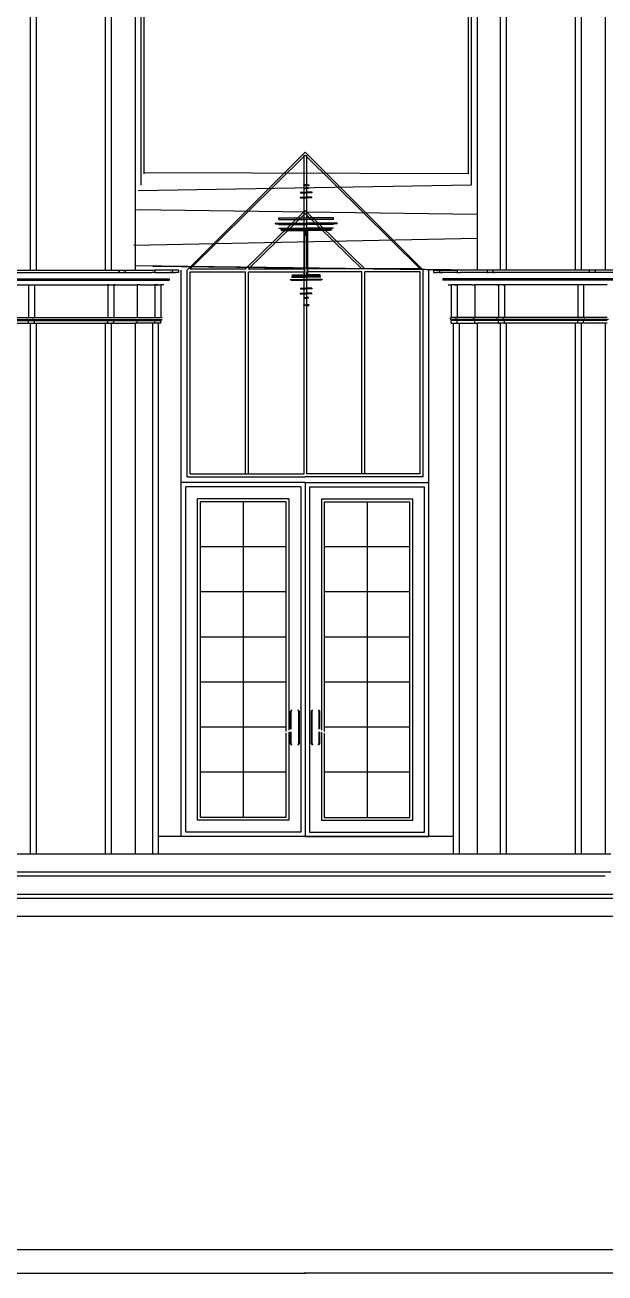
# Model space of a CAD drawing. Header units: metres. Extents: x 0 to 1539, y 0 to 641.
# Drawn here: x 674.7 to 871.4, y 0 to 423.1 of the extents above; entities that cross this region are included whole.
import ezdxf

# ---------------------------------------------------------------- set-up
doc = ezdxf.new("R2010")
doc.units = ezdxf.units.M

msp = doc.modelspace()

# ---------------------------------------------------------------- linework, layer by layer
at = {"layer": 'EL-Door'}
for p, q in [((769.19, 379), (769.19, 340.5)), ((770.19, 379), (770.19, 340.5)), ((730.69, 340.5), (749.45, 340.5)), ((730.69, 339.5), (749.44, 339.5)), ((750.44, 339.5), (769.19, 339.5)), ((750.45, 340.5), (769.19, 340.5)), ((769.19, 339.5), (769.19, 271)), ((788.93, 340.5), (770.19, 340.5)), ((788.94, 339.5), (770.19, 339.5)), ((770.19, 339.5), (770.19, 271)), ((808.69, 340.5), (789.93, 340.5)), ((808.69, 339.5), (789.94, 339.5)), ((730.69, 271), (769.19, 271)), ((808.69, 271), (770.19, 271)), ((729.69, 270), (769.69, 270)), ((809.69, 270), (769.69, 270)), ((763.19, 246.21), (734.19, 246.21)), ((805.19, 246.21), (776.19, 246.21)), ((763.19, 230.93), (734.19, 230.93)), ((805.19, 230.93), (776.19, 230.93)), ((763.19, 215.64), (734.19, 215.64)), ((805.19, 215.64), (776.19, 215.64)), ((763.19, 200.36), (734.19, 200.36)), ((805.19, 200.36), (776.19, 200.36)), ((763.19, 185.07), (734.19, 185.07)), ((805.19, 185.07), (776.19, 185.07)), ((763.19, 169.79), (734.19, 169.79)), ((805.19, 169.79), (776.19, 169.79))]:
    msp.add_line(p, q, dxfattribs=at)
for points in [[(729.69, 270), (729.69, 340), (769.69, 380)], [(730.69, 340.5), (769.69, 379)], [(809.69, 270), (809.69, 340), (769.69, 380)], [(808.69, 340.5), (769.69, 379)], [(749.45, 340.5), (769.69, 360.25)], [(789.93, 340.5), (769.69, 360.25)], [(750.45, 340.5), (769.69, 359.25)], [(788.93, 340.5), (769.69, 359.25)], [(730.69, 271), (730.69, 339.5)], [(749.44, 271), (749.44, 339.5)], [(750.44, 271), (750.44, 339.5)], [(788.94, 271), (788.94, 339.5)], [(789.94, 271), (789.94, 339.5)], [(808.69, 271), (808.69, 339.5)], [(768.19, 266.5), (729.19, 266.5)], [(768.19, 266.5), (768.19, 149.5), (729.19, 149.5), (729.19, 266.5)], [(764.19, 183.32), (764.19, 153.5), (733.19, 153.5), (733.19, 262.5)], [(764.19, 262.5), (733.19, 262.5)], [(764.19, 262.5), (764.19, 184.08)], [(771.19, 266.5), (771.19, 149.5), (810.19, 149.5), (810.19, 266.5)], [(771.19, 266.5), (810.19, 266.5)], [(775.19, 183.32), (775.19, 153.5), (806.19, 153.5), (806.19, 262.5)], [(775.19, 262.5), (775.19, 184.08)], [(775.19, 262.5), (806.19, 262.5)], [(763.19, 261.5), (734.19, 261.5)], [(763.19, 183), (763.19, 154.5), (734.19, 154.5), (734.19, 261.5)], [(748.69, 261.5), (748.69, 154.5)], [(763.19, 261.5), (763.19, 183.58)], [(776.19, 183), (776.19, 154.5), (805.19, 154.5), (805.19, 261.5)], [(776.19, 261.5), (776.19, 183.58)], [(776.19, 261.5), (805.19, 261.5)], [(790.69, 261.5), (790.69, 154.5)]]:
    msp.add_lwpolyline(points, dxfattribs=at)
at = {"layer": 'EL-Door', "color": 1}
for points in [[(727.69, 268), (727.69, 340)], [(811.69, 268), (811.69, 340)], [(769.69, 268), (769.69, 148), (727.69, 148), (727.69, 268)], [(769.69, 268), (727.69, 268)], [(769.69, 268), (769.69, 148), (811.69, 148), (811.69, 268)], [(769.69, 268), (811.69, 268)]]:
    msp.add_lwpolyline(points, dxfattribs=at)
at = {"layer": 'EL-Door', "color": 8, "ltscale": 0.5}
for points in [[(764.69, 184.34), (764.69, 190.5), (765.19, 191), (765.19, 191)], [(764.94, 184.43), (764.94, 190.5), (765.19, 190.75)], [(767.19, 191), (767.19, 191), (767.69, 190.5), (767.69, 179.5), (767.19, 179), (767.19, 179)], [(767.19, 190.75), (767.44, 190.5), (767.44, 179.5), (767.19, 179.25)], [(772.19, 191), (772.19, 191), (771.69, 190.5), (771.69, 179.5), (772.19, 179), (772.19, 179)], [(772.19, 190.75), (771.94, 190.5), (771.94, 179.5), (772.19, 179.25)], [(774.69, 184.34), (774.69, 190.5), (774.19, 191), (774.19, 191)], [(774.44, 184.43), (774.44, 190.5), (774.19, 190.75)], [(765.19, 179), (765.19, 179), (764.69, 179.5), (764.69, 183.46)], [(765.19, 179.25), (764.94, 179.5), (764.94, 183.5)], [(774.19, 179.25), (774.44, 179.5), (774.44, 183.5)], [(774.19, 179), (774.19, 179), (774.69, 179.5), (774.69, 183.46)]]:
    msp.add_lwpolyline(points, dxfattribs=at)
at = {"layer": 'EL-Stair'}
for points in [[(873.4, 142), (666.6, 142), (666.6, 136), (873.4, 136)], [(668.6, 136), (668.6, 134.5), (654.6, 134.5), (654.6, 128.5), (885.4, 128.5)], [(656.6, 128.5), (656.6, 127), (642.6, 127), (642.6, 121), (897.4, 121)]]:
    msp.add_lwpolyline(points, dxfattribs=at)
at = {"layer": 'FP-Footing'}
for p, q in [((0, 8), (1539.38, 8)), ((0, 0), (770, 0)), ((1539.38, 0), (769.38, 0))]:
    msp.add_line(p, q, dxfattribs=at)
at = {"layer": 'FP-Hatch'}
for p, q in [((769.27, 368.69), (769.2, 368.69)), ((769.27, 368.69), (770.06, 368.69)), ((770.06, 368.93), (769.3, 368.93)), ((770.06, 368.93), (770.81, 368.93)), ((770.84, 368.69), (770.06, 368.69)), ((770.84, 368.69), (770.91, 368.69)), ((768.02, 366.48), (768.11, 366.48)), ((768.11, 366.48), (770.06, 366.48)), ((768.11, 366.24), (770.06, 366.24)), ((768.11, 364.53), (770.06, 364.53)), ((768.35, 364.77), (770.06, 364.77)), ((769.33, 367.72), (770.06, 367.72)), ((769.45, 367.96), (770.06, 367.96)), ((770.67, 367.96), (770.06, 367.96)), ((770.79, 367.72), (770.06, 367.72)), ((772.01, 366.48), (770.06, 366.48)), ((772.01, 366.24), (770.06, 366.24)), ((771.76, 364.77), (770.06, 364.77)), ((772.01, 364.53), (770.06, 364.53)), ((772.09, 366.48), (772.01, 366.48)), ((759.49, 355.98), (759.58, 355.98)), ((759.58, 355.75), (759.58, 355.98)), ((759.58, 355.98), (770.06, 355.98)), ((759.58, 355.75), (760.55, 355.75)), ((760.55, 355.75), (770.06, 355.75)), ((760.79, 357.22), (760.79, 357.7)), ((760.79, 357.7), (770.06, 357.7)), ((760.79, 357.22), (770.06, 357.22)), ((760.79, 355.51), (770.06, 355.51)), ((779.32, 357.7), (770.06, 357.7)), ((779.32, 357.22), (770.06, 357.22)), ((780.54, 355.98), (770.06, 355.98)), ((779.56, 355.75), (770.06, 355.75)), ((779.32, 355.51), (770.06, 355.51)), ((779.32, 357.22), (779.32, 357.7)), ((780.54, 355.75), (779.56, 355.75)), ((780.54, 355.75), (780.54, 355.98)), ((780.63, 355.98), (780.54, 355.98)), ((760.79, 354.29), (760.99, 354.29)), ((760.99, 354.29), (770.06, 354.29)), ((761.43, 354.05), (761.23, 354.05)), ((761.43, 354.05), (770.06, 354.05)), ((761.54, 353.56), (761.44, 353.56)), ((761.54, 353.56), (769.81, 353.56)), ((761.78, 353.46), (769.47, 353.46)), ((769.47, 338.32), (769.47, 353.56)), ((769.57, 338.32), (769.57, 353.56)), ((779.12, 354.29), (770.06, 354.29)), ((778.68, 354.05), (770.06, 354.05)), ((778.58, 353.56), (770.3, 353.56)), ((770.54, 338.32), (770.54, 353.56)), ((770.64, 338.32), (770.64, 353.56)), ((778.33, 353.46), (770.64, 353.46)), ((778.58, 353.56), (778.68, 353.56)), ((778.68, 354.05), (778.88, 354.05)), ((779.32, 354.29), (779.12, 354.29)), ((764.59, 336.9), (764.67, 336.9)), ((764.67, 336.79), (764.67, 336.9)), ((764.67, 336.9), (770.06, 336.9)), ((764.67, 336.79), (764.92, 336.79)), ((764.92, 336.79), (770.06, 336.79)), ((765.04, 336.66), (766, 336.66)), ((765.25, 338.32), (765.16, 338.28)), ((765.18, 337.59), (765.18, 337.83)), ((765.18, 337.83), (770.06, 337.83)), ((765.18, 337.59), (770.06, 337.59)), ((765.25, 338.32), (770.06, 338.32)), ((765.47, 338.42), (769.47, 338.42)), ((766, 336.66), (770.06, 336.66)), ((774.87, 338.32), (770.06, 338.32)), ((774.93, 337.83), (770.06, 337.83)), ((774.93, 337.59), (770.06, 337.59)), ((775.44, 336.9), (770.06, 336.9)), ((775.2, 336.79), (770.06, 336.79)), ((774.11, 336.66), (770.06, 336.66)), ((774.64, 338.42), (770.64, 338.42)), ((775.07, 336.66), (774.11, 336.66)), ((774.87, 338.32), (774.95, 338.28)), ((774.93, 337.59), (774.93, 337.83)), ((775.44, 336.79), (775.2, 336.79)), ((775.44, 336.79), (775.44, 336.9)), ((775.53, 336.9), (775.44, 336.9)), ((768.02, 331.97), (768.11, 331.97)), ((768.11, 333.92), (770.06, 333.92)), ((768.11, 332.22), (770.06, 332.22)), ((768.11, 331.97), (770.06, 331.97)), ((768.35, 333.68), (770.06, 333.68)), ((769.33, 330.74), (770.06, 330.74)), ((769.45, 330.49), (770.06, 330.49)), ((772.01, 333.92), (770.06, 333.92)), ((771.76, 333.68), (770.06, 333.68)), ((772.01, 332.22), (770.06, 332.22)), ((772.01, 331.97), (770.06, 331.97)), ((770.79, 330.74), (770.06, 330.74)), ((770.67, 330.49), (770.06, 330.49)), ((772.09, 331.97), (772.01, 331.97)), ((769.27, 328.3), (769.2, 328.3)), ((769.27, 328.3), (770.06, 328.3)), ((770.06, 328.05), (769.3, 328.05)), ((770.84, 328.3), (770.06, 328.3)), ((770.06, 328.05), (770.81, 328.05)), ((770.84, 328.3), (770.91, 328.3))]:
    msp.add_line(p, q, dxfattribs=at)
for points in [[(769.3, 368.93), (769.2, 368.93), (769.08, 368.81), (769.08, 368.81), (769.2, 368.69)], [(770.81, 368.93), (770.91, 368.93), (771.03, 368.81), (771.03, 368.81), (770.91, 368.69)], [(768.11, 366.48), (768.11, 366.24)], [(768.11, 364.53), (768.11, 364.77), (768.35, 364.77)], [(769.45, 367.96), (769.33, 367.84), (769.33, 367.72)], [(770.67, 367.96), (770.79, 367.84), (770.79, 367.72)], [(772.01, 364.53), (772.01, 364.77), (771.76, 364.77)], [(772.01, 366.48), (772.01, 366.24)], [(770.3, 351.61), (770.3, 354.05), (769.81, 354.05), (769.81, 351.61)], [(768.11, 333.92), (768.11, 333.68), (768.35, 333.68)], [(768.11, 331.97), (768.11, 332.22)], [(769.45, 330.49), (769.33, 330.61), (769.33, 330.74)], [(770.67, 330.49), (770.79, 330.61), (770.79, 330.74)], [(772.01, 333.92), (772.01, 333.68), (771.76, 333.68)], [(772.01, 331.97), (772.01, 332.22)], [(769.3, 328.05), (769.2, 328.05), (769.08, 328.18), (769.08, 328.18), (769.2, 328.3)], [(770.81, 328.05), (770.91, 328.05), (771.03, 328.18), (771.03, 328.18), (770.91, 328.3)]]:
    msp.add_lwpolyline(points, dxfattribs=at)
at = {"layer": 'FP-Proposed Wall', "color": 8}
for p, q in [((678.6, 340), (678.6, 449.78)), ((702, 340), (702, 449.78)), ((838, 340), (838, 449.78)), ((861.4, 340), (861.4, 449.78)), ((714, 447.78), (714, 368.86)), ((715, 446.78), (715, 372.72)), ((824.99, 446.78), (824.99, 372.72)), ((825.99, 447.78), (825.99, 368.86)), ((662.85, 339.25), (717.75, 339.25)), ((706.62, 339.25), (706.12, 339.25)), ((706.62, 340), (706.62, 339.25)), ((718.67, 339.25), (725.75, 339.25)), ((724.75, 339.25), (723.75, 339.25)), ((724.75, 340), (724.75, 339.25)), ((821.33, 339.25), (814.25, 339.25)), ((815.25, 340), (815.25, 339.25)), ((815.25, 339.25), (816.25, 339.25)), ((877.15, 339.25), (822.25, 339.25)), ((833.38, 340), (833.38, 339.25)), ((833.38, 339.25), (833.88, 339.25)), ((866.03, 339.25), (865.53, 339.25)), ((866.03, 340), (866.03, 339.25)), ((664.98, 337.12), (723.62, 337.12)), ((664.98, 336.62), (723.59, 336.62)), ((675.98, 337.12), (675.98, 336.62)), ((677.35, 335), (677.85, 335)), ((677.85, 335), (677.85, 324)), ((702.75, 335), (702.75, 324)), ((703.25, 335), (702.75, 335)), ((704.62, 337.12), (704.62, 336.62)), ((713.35, 335), (712.85, 335)), ((718.75, 335), (718.75, 324)), ((719.75, 335), (718.75, 335)), ((721.62, 337.12), (721.62, 336.62)), ((875.03, 337.12), (816.38, 337.12)), ((824.38, 336.62), (816.41, 336.62)), ((818.38, 337.12), (818.38, 336.62)), ((820.25, 335), (821.25, 335)), ((821.25, 335), (821.25, 324)), ((875.03, 336.62), (824.41, 336.62)), ((826.66, 335), (827.16, 335)), ((835.38, 337.12), (835.38, 336.62)), ((836.75, 335), (837.25, 335)), ((837.25, 335), (837.25, 324)), ((862.15, 335), (862.15, 324)), ((862.65, 335), (862.15, 335)), ((864.03, 337.12), (864.03, 336.62)), ((667.41, 323.25), (721.19, 323.25)), ((667.85, 324), (712.75, 324)), ((667.85, 323), (712.75, 323)), ((677.3, 323.72), (677.85, 324)), ((677.85, 322), (677.85, 323)), ((677.85, 322), (678.6, 322)), ((678.6, 142), (678.6, 322)), ((702.75, 322), (702, 322)), ((702, 142), (702, 322)), ((703.3, 323.72), (702.75, 324)), ((702.75, 322), (702.75, 323)), ((712.85, 324), (720.75, 324)), ((712.94, 323), (720.75, 323)), ((718.75, 322), (718, 322)), ((719.3, 323.72), (718.75, 324)), ((718.75, 322), (718.75, 323)), ((872.59, 323.25), (818.82, 323.25)), ((827.16, 324), (819.25, 324)), ((827.07, 323), (819.25, 323)), ((820.71, 323.72), (821.25, 324)), ((821.25, 322), (821.25, 323)), ((821.25, 322), (822, 322)), ((872.15, 324), (827.25, 324)), ((872.15, 323), (827.25, 323)), ((836.71, 323.72), (837.25, 324)), ((837.25, 322), (837.25, 323)), ((837.25, 322), (838, 322)), ((838, 142), (838, 322)), ((862.15, 322), (861.4, 322)), ((861.4, 142), (861.4, 322)), ((862.7, 323.72), (862.15, 324)), ((862.15, 322), (862.15, 323))]:
    msp.add_line(p, q, dxfattribs=at)
at = {"layer": 'FP-Proposed Wall'}
for p, q in [((871.4, 449.78), (871.4, 340)), ((661.85, 340), (718.75, 340)), ((718.75, 339.25), (717.75, 339.25)), ((718.75, 340), (718.75, 339.25)), ((821.25, 340), (821.25, 339.25)), ((878.15, 340), (821.25, 340)), ((821.25, 339.25), (822.25, 339.25)), ((712.75, 335), (712.75, 324)), ((713.75, 335), (712.75, 335)), ((715.62, 337.12), (715.62, 336.62)), ((824.38, 337.12), (824.38, 336.62)), ((826.25, 335), (827.25, 335)), ((827.25, 335), (827.25, 324)), ((712, 322), (712, 142)), ((712.75, 322), (712, 322)), ((713.3, 323.72), (712.75, 324)), ((712.75, 323), (712.94, 323)), ((712.75, 322), (712.75, 323)), ((826.71, 323.72), (827.25, 324)), ((827.25, 323), (827.07, 323)), ((827.25, 322), (827.25, 323)), ((827.25, 322), (828, 322)), ((828, 322), (828, 142)), ((871.4, 322), (871.4, 142)), ((872.15, 322), (871.4, 322))]:
    msp.add_line(p, q, dxfattribs=at)
at = {"layer": 'FP-Proposed Wall', "color": 1}
for p, q in [((667.85, 335), (712.75, 335)), ((713.75, 335), (720.75, 335)), ((826.25, 335), (819.25, 335)), ((872.15, 335), (827.25, 335)), ((668.6, 322), (712, 322)), ((720, 322), (712.75, 322)), ((820, 322), (827.25, 322)), ((871.4, 322), (828, 322)), ((871.4, 134.5), (668.6, 134.5)), ((883.4, 127), (656.6, 127))]:
    msp.add_line(p, q, dxfattribs=at)
at = {"layer": 'FP-Proposed Wall', "color": 8, "elevation": -0.34}
for points in [[(824.99, 372.72), (715.16, 372.99)], [(825.99, 368.86), (713.04, 366.93)], [(827.99, 358.89), (712.52, 360.44)], [(827.99, 350.8), (711.59, 348.33)], [(821.99, 340), (718.02, 341.29)]]:
    msp.add_lwpolyline(points, dxfattribs=at)
at = {"layer": 'FP-Proposed Wall', "elevation": -0.34}
for points in [[(710, 340), (710, 340)], [(711, 340), (711, 340)], [(827.99, 340), (712.02, 341.44)], [(819.99, 340), (819.99, 340)], [(821.99, 340), (821.99, 340)]]:
    msp.add_lwpolyline(points, dxfattribs=at)
at = {"layer": 'FP-Proposed Wall', "color": 8}
for points in [[(718, 142), (718, 322)], [(822, 142), (822, 322)]]:
    msp.add_lwpolyline(points, dxfattribs=at)
at = {"layer": 'FP-Proposed Wall', "color": 1}
msp.add_lwpolyline([(820, 148), (720, 148)], dxfattribs=at)
at = {"layer": 'FP-Stair'}
for p, q in [((676.6, 340), (676.6, 449.78)), ((704, 340), (704, 449.78)), ((712, 449.78), (712, 340)), ((828, 449.78), (828, 340)), ((836, 340), (836, 449.78)), ((863.4, 340), (863.4, 449.78)), ((708.62, 339.25), (708.12, 339.25)), ((708.62, 340), (708.62, 339.25)), ((726.75, 340), (718.75, 340)), ((726.75, 339.25), (725.75, 339.25)), ((726.75, 340), (726.75, 339.25)), ((813.25, 340), (813.25, 339.25)), ((813.25, 340), (821.25, 340)), ((813.25, 339.25), (814.25, 339.25)), ((831.38, 340), (831.38, 339.25)), ((831.38, 339.25), (831.88, 339.25)), ((868.03, 339.25), (867.53, 339.25)), ((868.03, 340), (868.03, 339.25)), ((675.35, 335), (675.85, 335)), ((675.85, 335), (675.85, 324)), ((704.75, 335), (704.75, 324)), ((705.25, 335), (704.75, 335)), ((706.62, 337.12), (706.62, 336.62)), ((720.75, 335), (720.75, 324)), ((721.75, 335), (720.75, 335)), ((723.62, 337.12), (723.62, 336.62)), ((816.38, 337.12), (816.38, 336.62)), ((818.25, 335), (819.25, 335)), ((819.25, 335), (819.25, 324)), ((833.38, 337.12), (833.38, 336.62)), ((834.75, 335), (835.25, 335)), ((835.25, 335), (835.25, 324)), ((864.15, 335), (864.15, 324)), ((864.65, 335), (864.15, 335)), ((866.03, 337.12), (866.03, 336.62)), ((675.3, 323.72), (675.85, 324)), ((675.85, 323), (675.66, 323)), ((675.85, 322), (675.85, 323)), ((675.85, 322), (676.6, 322)), ((676.6, 142), (676.6, 322)), ((704, 142), (704, 322)), ((704.75, 322), (704, 322)), ((705.3, 323.72), (704.75, 324)), ((704.75, 323), (704.94, 323)), ((704.75, 322), (704.75, 323)), ((720.75, 322), (720, 322)), ((721.3, 323.72), (720.75, 324)), ((720.75, 323), (720.94, 323)), ((720.75, 322), (720.75, 323)), ((818.71, 323.72), (819.25, 324)), ((819.25, 323), (819.07, 323)), ((819.25, 322), (819.25, 323)), ((819.25, 322), (820, 322)), ((834.71, 323.72), (835.25, 324)), ((835.25, 323), (835.07, 323)), ((835.25, 322), (835.25, 323)), ((835.25, 322), (836, 322)), ((836, 142), (836, 322)), ((863.4, 142), (863.4, 322)), ((864.15, 322), (863.4, 322)), ((864.7, 323.72), (864.15, 324)), ((864.15, 323), (864.34, 323)), ((864.15, 322), (864.15, 323))]:
    msp.add_line(p, q, dxfattribs=at)
at = {"layer": 'FP-Stair', "elevation": -0.34}
msp.add_lwpolyline([(819.99, 340), (720.02, 341.24)], dxfattribs=at)
at = {"layer": 'FP-Stair'}
for points in [[(720, 142), (720, 322)], [(820, 142), (820, 322)]]:
    msp.add_lwpolyline(points, dxfattribs=at)

doc.saveas('drawing.dxf')
